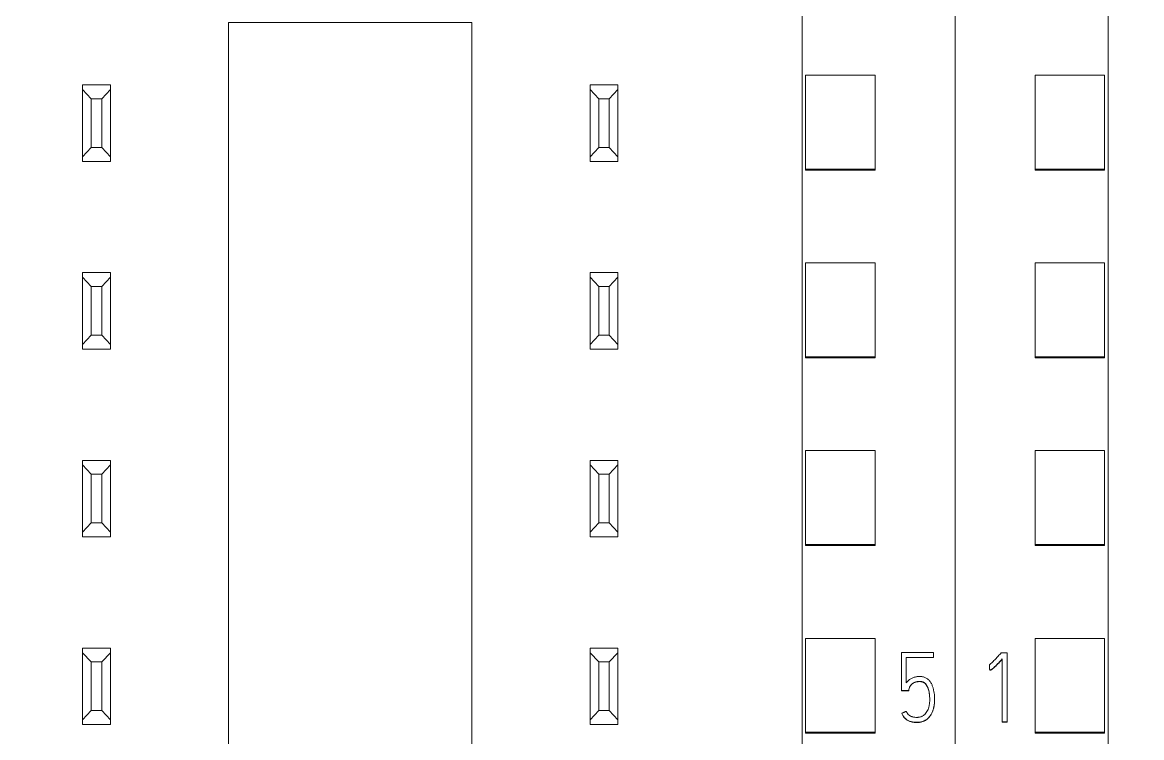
# Model space of a CAD drawing. Header units: millimetres. Extents: x 42151 to 59780, y 37376 to 44547.
# Drawn here: x 48108.19 to 48140.39, y 43277.87 to 43298.45 of the extents above; entities that cross this region are included whole.
import ezdxf

# ---------------------------------------------------------------- set-up
doc = ezdxf.new("R2010")
doc.units = ezdxf.units.MM
doc.set_wipeout_variables(frame=1)
doc.layers.add('000-PI-Oprema', color=30, linetype='Continuous', lineweight=5)
doc.layers.add('SI-ORMAR-Oprema', color=30, linetype='Continuous', lineweight=5)
doc.layers.add('004-PI-DIN Šina', color=3, linetype='Continuous')

# ---------------------------------------------------------------- blocks, each defined once
blk = doc.blocks.new('6ES7531-7KF00-0AB0')
at = {"layer": 'SI-ORMAR-Oprema', "linetype": 'Continuous'}
for p, q in [((-29.363, 48.929), (-29.363, 40.929)), ((-27.372, 48.929), (-29.363, 48.929)), ((-27.372, 48.929), (-27.372, 40.929)), ((-18.954, 48.929), (-18.954, 48.929)), ((-18.954, 48.929), (-18.954, 40.929)), ((-18.954, 46.433), (-27.372, 46.433)), ((-18.954, 40.929), (-29.363, 40.929)), ((-29.363, 40.929), (-29.363, 40.02)), ((-29.363, 40.02), (-29.363, 39.411)), ((-26.013, 40.02), (-29.363, 40.02)), ((-26.013, 40.02), (-26.013, 15.837)), ((-19.763, 37.279), (-19.763, 40.02)), ((-29.363, 38.929), (-29.363, 39.411)), ((-26.013, 39.411), (-29.363, 39.411)), ((-29.363, 38.929), (-29.363, 16.929)), ((-26.013, 38.929), (-29.363, 38.929)), ((-26.013, 38.929), (-29.363, 38.929)), ((-23.213, 37.279), (-23.213, 37.279)), ((-23.213, 37.279), (-22.013, 37.279)), ((-23.213, 29.431), (-23.213, 37.279)), ((-23.213, 37.279), (-22.013, 37.279)), ((-22.013, 37.279), (-22.013, 37.279)), ((-22.013, 37.279), (-22.013, 29.431)), ((-19.313, 37.279), (-19.763, 37.279)), ((-19.313, 18.579), (-19.313, 37.279)), ((-18.192, 36.979), (-18.192, 31.479)), ((-22.013, 29.431), (-23.213, 29.431))]:
    blk.add_line(p, q, dxfattribs=at)
blk.add_open_spline([(-18.954, 40.929), (-27.372, 40.929)], degree=1, dxfattribs=at)
blk.add_wipeout([(-17.038, 69.029), (17.762, 69.029), (17.762, -77.96), (-17.038, -77.971)]).dxf.layer = 'SI-ORMAR-Oprema'
for p, q in [((-17.038, 56.709), (-17.038, -56.709)), ((17.762, 56.709), (17.762, -56.709)), ((-12.638, 54.429), (-12.638, -54.387)), ((13.362, -54.387), (13.362, 54.429)), ((-3.138, 49.229), (3.862, 49.229)), ((-3.138, -51.671), (-3.138, 49.229)), ((3.862, 49.229), (3.862, -51.671)), ((-18.954, 48.929), (-17.038, 48.929)), ((-17.038, 48.929), (-18.954, 48.929)), ((-14.738, 45.01), (-14.738, 47.713)), ((-12.738, 47.713), (-14.738, 47.713)), ((-12.738, 45.01), (-12.738, 47.713)), ((13.462, 45.01), (13.462, 47.713)), ((13.462, 47.713), (15.462, 47.713)), ((15.462, 45.01), (15.462, 47.713)), ((-7.338, 47.429), (-6.538, 47.429)), ((-7.338, 47.295), (-7.338, 47.429)), ((-6.538, 47.429), (-6.538, 47.295)), ((7.262, 47.429), (8.062, 47.429)), ((7.262, 47.295), (7.262, 47.429)), ((8.062, 47.429), (8.062, 47.295)), ((-7.338, 45.362), (-7.338, 47.295)), ((-7.088, 47.029), (-7.338, 47.295)), ((-7.088, 47.029), (-7.088, 45.629)), ((-6.788, 47.029), (-7.088, 47.029)), ((-6.538, 47.295), (-6.788, 47.029)), ((-6.788, 45.629), (-6.788, 47.029)), ((-6.538, 47.295), (-6.538, 45.362)), ((7.512, 47.029), (7.262, 47.295)), ((7.262, 45.362), (7.262, 47.295)), ((7.812, 47.029), (7.512, 47.029)), ((7.512, 47.029), (7.512, 45.629)), ((8.062, 47.295), (7.812, 47.029)), ((7.812, 45.629), (7.812, 47.029)), ((8.062, 47.295), (8.062, 45.362)), ((-7.338, 45.362), (-7.088, 45.629)), ((-7.088, 45.629), (-6.788, 45.629)), ((-6.788, 45.629), (-6.538, 45.362)), ((7.262, 45.362), (7.512, 45.629)), ((7.512, 45.629), (7.812, 45.629)), ((7.812, 45.629), (8.062, 45.362)), ((-7.338, 45.229), (-7.338, 45.362)), ((-6.538, 45.229), (-7.338, 45.229)), ((-6.538, 45.362), (-6.538, 45.229)), ((7.262, 45.229), (7.262, 45.362)), ((8.062, 45.229), (7.262, 45.229)), ((8.062, 45.362), (8.062, 45.229)), ((-14.738, 44.977), (-14.738, 45.01)), ((-12.738, 45.01), (-14.738, 45.01)), ((-12.738, 44.977), (-14.738, 44.977)), ((-12.738, 44.977), (-12.738, 45.01)), ((13.462, 45.01), (15.462, 45.01)), ((13.462, 44.977), (13.462, 45.01)), ((13.462, 44.977), (15.462, 44.977)), ((15.462, 44.977), (15.462, 45.01)), ((-14.738, 39.608), (-14.738, 42.311)), ((-12.738, 42.311), (-14.738, 42.311)), ((-12.738, 39.608), (-12.738, 42.311)), ((13.462, 39.608), (13.462, 42.311)), ((13.462, 42.311), (15.462, 42.311)), ((15.462, 39.608), (15.462, 42.311)), ((-7.338, 42.029), (-6.538, 42.029)), ((-7.338, 41.895), (-7.338, 42.029)), ((-7.338, 39.962), (-7.338, 41.895)), ((-7.088, 41.629), (-7.338, 41.895)), ((-6.538, 41.895), (-6.788, 41.629)), ((-6.538, 42.029), (-6.538, 41.895)), ((-6.538, 41.895), (-6.538, 39.962)), ((7.262, 42.029), (8.062, 42.029)), ((7.262, 41.895), (7.262, 42.029)), ((7.512, 41.629), (7.262, 41.895)), ((7.262, 39.962), (7.262, 41.895)), ((8.062, 41.895), (7.812, 41.629)), ((8.062, 42.029), (8.062, 41.895)), ((8.062, 41.895), (8.062, 39.962)), ((-7.088, 41.629), (-7.088, 40.229)), ((-6.788, 41.629), (-7.088, 41.629)), ((-6.788, 40.229), (-6.788, 41.629)), ((7.812, 41.629), (7.512, 41.629)), ((7.512, 41.629), (7.512, 40.229)), ((7.812, 40.229), (7.812, 41.629)), ((-17.038, 40.02), (-19.763, 40.02)), ((-7.338, 39.962), (-7.088, 40.229)), ((-7.338, 39.829), (-7.338, 39.962)), ((-7.088, 40.229), (-6.788, 40.229)), ((-6.788, 40.229), (-6.538, 39.962)), ((-6.538, 39.962), (-6.538, 39.829)), ((7.262, 39.962), (7.512, 40.229)), ((7.262, 39.829), (7.262, 39.962)), ((7.512, 40.229), (7.812, 40.229)), ((7.812, 40.229), (8.062, 39.962)), ((8.062, 39.962), (8.062, 39.829)), ((-14.738, 39.577), (-14.738, 39.608)), ((-12.738, 39.608), (-14.738, 39.608)), ((-12.738, 39.577), (-12.738, 39.608)), ((-6.538, 39.829), (-7.338, 39.829)), ((8.062, 39.829), (7.262, 39.829)), ((13.462, 39.577), (13.462, 39.608)), ((13.462, 39.608), (15.462, 39.608)), ((15.462, 39.577), (15.462, 39.608)), ((-17.038, 39.411), (-19.763, 39.411)), ((-12.738, 39.577), (-14.738, 39.577)), ((13.462, 39.577), (15.462, 39.577)), ((-17.038, 38.929), (-19.763, 38.929)), ((-17.038, 38.929), (-19.763, 38.929)), ((-14.738, 34.207), (-14.738, 36.909)), ((-12.738, 36.909), (-14.738, 36.909)), ((-12.738, 34.207), (-12.738, 36.909)), ((13.462, 34.207), (13.462, 36.909)), ((13.462, 36.909), (15.462, 36.909)), ((15.462, 34.207), (15.462, 36.909)), ((-7.338, 36.629), (-6.538, 36.629)), ((-7.338, 36.495), (-7.338, 36.629)), ((-7.338, 34.562), (-7.338, 36.495)), ((-7.088, 36.229), (-7.338, 36.495)), ((-6.538, 36.495), (-6.788, 36.229)), ((-6.538, 36.629), (-6.538, 36.495)), ((-6.538, 36.495), (-6.538, 34.562)), ((7.262, 36.629), (8.062, 36.629)), ((7.262, 36.495), (7.262, 36.629)), ((7.512, 36.229), (7.262, 36.495)), ((7.262, 34.562), (7.262, 36.495)), ((8.062, 36.495), (7.812, 36.229)), ((8.062, 36.629), (8.062, 36.495)), ((8.062, 36.495), (8.062, 34.562)), ((-7.088, 36.229), (-7.088, 34.829)), ((-6.788, 36.229), (-7.088, 36.229)), ((-6.788, 34.829), (-6.788, 36.229)), ((7.812, 36.229), (7.512, 36.229)), ((7.512, 36.229), (7.512, 34.829)), ((7.812, 34.829), (7.812, 36.229)), ((-7.338, 34.562), (-7.088, 34.829)), ((-7.088, 34.829), (-6.788, 34.829)), ((-6.788, 34.829), (-6.538, 34.562)), ((7.262, 34.562), (7.512, 34.829)), ((7.512, 34.829), (7.812, 34.829)), ((7.812, 34.829), (8.062, 34.562)), ((-7.338, 34.429), (-7.338, 34.562)), ((-6.538, 34.562), (-6.538, 34.429)), ((7.262, 34.429), (7.262, 34.562)), ((8.062, 34.562), (8.062, 34.429)), ((-14.738, 34.177), (-14.738, 34.207)), ((-12.738, 34.207), (-14.738, 34.207)), ((-12.738, 34.177), (-14.738, 34.177)), ((-12.738, 34.177), (-12.738, 34.207)), ((-6.538, 34.429), (-7.338, 34.429)), ((8.062, 34.429), (7.262, 34.429)), ((13.462, 34.207), (15.462, 34.207)), ((13.462, 34.177), (13.462, 34.207)), ((13.462, 34.177), (15.462, 34.177)), ((15.462, 34.177), (15.462, 34.207)), ((-14.738, 28.805), (-14.738, 31.508)), ((-12.738, 31.508), (-14.738, 31.508)), ((-12.738, 28.805), (-12.738, 31.508)), ((13.462, 28.805), (13.462, 31.508)), ((13.462, 31.508), (15.462, 31.508)), ((15.462, 28.805), (15.462, 31.508)), ((-15.54, 31.088), (-15.715, 31.088)), ((-15.679, 30.916), (-15.679, 29.104)), ((-15.54, 29.104), (-15.54, 31.088)), ((-7.338, 31.229), (-6.538, 31.229)), ((-7.338, 31.095), (-7.338, 31.229)), ((-7.338, 29.162), (-7.338, 31.095)), ((-7.088, 30.829), (-7.338, 31.095)), ((-6.538, 31.095), (-6.788, 30.829)), ((-6.538, 31.229), (-6.538, 31.095)), ((-6.538, 31.095), (-6.538, 29.162)), ((7.262, 31.229), (8.062, 31.229)), ((7.262, 31.095), (7.262, 31.229)), ((7.262, 29.162), (7.262, 31.095)), ((7.512, 30.829), (7.262, 31.095)), ((8.062, 31.095), (7.812, 30.829)), ((8.062, 31.229), (8.062, 31.095)), ((8.062, 31.095), (8.062, 29.162)), ((16.221, 31.099), (16.221, 30.005)), ((17.144, 31.099), (16.221, 31.099)), ((16.359, 30.226), (16.359, 30.961)), ((16.359, 30.961), (17.144, 30.961)), ((17.144, 30.954), (16.359, 30.954)), ((17.144, 30.961), (17.144, 31.099)), ((17.144, 30.961), (17.144, 30.954)), ((-16.051, 30.743), (-16.051, 30.737)), ((-16.042, 30.596), (-16.042, 30.59)), ((-6.788, 30.829), (-7.088, 30.829)), ((-7.088, 30.829), (-7.088, 29.429)), ((-6.788, 29.429), (-6.788, 30.829)), ((7.512, 30.829), (7.512, 29.429)), ((7.812, 30.829), (7.512, 30.829)), ((7.812, 29.429), (7.812, 30.829)), ((16.221, 30.005), (16.221, 29.998)), ((16.221, 30.005), (16.432, 30.005)), ((16.432, 29.998), (16.221, 29.998)), ((16.432, 30.005), (16.432, 29.998)), ((17.172, 29.74), (17.172, 29.746)), ((-7.338, 29.162), (-7.088, 29.429)), ((-7.088, 29.429), (-6.788, 29.429)), ((-6.788, 29.429), (-6.538, 29.162)), ((7.262, 29.162), (7.512, 29.429)), ((7.512, 29.429), (7.812, 29.429)), ((7.812, 29.429), (8.062, 29.162)), ((16.226, 29.35), (16.226, 29.343)), ((-15.679, 29.104), (-15.679, 29.097)), ((-15.679, 29.104), (-15.54, 29.104)), ((-15.54, 29.097), (-15.679, 29.097)), ((-15.54, 29.104), (-15.54, 29.097)), ((-7.338, 29.029), (-7.338, 29.162)), ((-6.538, 29.029), (-7.338, 29.029)), ((-6.538, 29.162), (-6.538, 29.029)), ((7.262, 29.029), (7.262, 29.162)), ((8.062, 29.029), (7.262, 29.029)), ((8.062, 29.162), (8.062, 29.029)), ((-14.738, 28.778), (-14.738, 28.805)), ((-12.738, 28.805), (-14.738, 28.805)), ((-12.738, 28.778), (-14.738, 28.778)), ((-12.738, 28.778), (-12.738, 28.805)), ((13.462, 28.805), (15.462, 28.805)), ((13.462, 28.778), (13.462, 28.805)), ((13.462, 28.778), (15.462, 28.778)), ((15.462, 28.778), (15.462, 28.805))]:
    blk.add_line(p, q, dxfattribs=at)
for centre, start, end in [((-17.163, 36.979), 83.025, 180), ((-17.163, 36.979), 83.025, 180), ((-17.163, 31.479), 180, 276.975)]:
    blk.add_arc(centre, 1.029, start, end, dxfattribs=at)
for points, knots in [([(-15.715, 31.088), (-15.742, 31.058), (-15.768, 31.028), (-15.823, 30.969), (-15.85, 30.939), (-15.892, 30.896), (-15.905, 30.881), (-15.933, 30.852), (-15.947, 30.838), (-15.976, 30.809), (-15.99, 30.796), (-16.02, 30.769), (-16.035, 30.756), (-16.051, 30.743)], [0, 0, 0, 0, 0.25, 0.25, 0.5, 0.5, 0.625, 0.625, 0.75, 0.75, 0.875, 0.875, 1, 1, 1, 1]), ([(-16.042, 30.596), (-16.037, 30.596), (-16.032, 30.597), (-16.022, 30.599), (-16.017, 30.6), (-16.007, 30.604), (-16.002, 30.606), (-15.994, 30.611), (-15.989, 30.614), (-15.977, 30.622), (-15.968, 30.629), (-15.953, 30.642), (-15.945, 30.648), (-15.922, 30.668), (-15.907, 30.682), (-15.877, 30.71), (-15.863, 30.725), (-15.819, 30.768), (-15.791, 30.798), (-15.735, 30.857), (-15.707, 30.886), (-15.679, 30.916)], [0, 0, 0, 0, 0.03125, 0.03125, 0.0625, 0.0625, 0.09375, 0.09375, 0.125, 0.125, 0.1875, 0.1875, 0.25, 0.25, 0.375, 0.375, 0.5, 0.5, 0.75, 0.75, 1, 1, 1, 1]), ([(-15.679, 30.91), (-15.707, 30.88), (-15.735, 30.85), (-15.791, 30.791), (-15.819, 30.762), (-15.863, 30.719), (-15.877, 30.704), (-15.907, 30.676), (-15.922, 30.662), (-15.945, 30.642), (-15.953, 30.635), (-15.969, 30.622), (-15.977, 30.616), (-15.989, 30.607), (-15.994, 30.605), (-16.003, 30.6), (-16.007, 30.597), (-16.017, 30.594), (-16.022, 30.593), (-16.032, 30.59), (-16.037, 30.59), (-16.042, 30.59)], [0, 0, 0, 0, 0.25, 0.25, 0.5, 0.5, 0.625, 0.625, 0.75, 0.75, 0.8125, 0.8125, 0.875, 0.875, 0.90625, 0.90625, 0.9375, 0.9375, 0.96875, 0.96875, 1, 1, 1, 1]), ([(16.226, 29.35), (16.239, 29.323), (16.252, 29.298), (16.276, 29.262), (16.285, 29.25), (16.304, 29.228), (16.314, 29.218), (16.335, 29.198), (16.347, 29.189), (16.37, 29.172), (16.382, 29.164), (16.407, 29.149), (16.419, 29.142), (16.446, 29.13), (16.46, 29.124), (16.487, 29.115), (16.501, 29.111), (16.53, 29.104), (16.544, 29.101), (16.573, 29.098), (16.588, 29.096), (16.61, 29.095), (16.617, 29.095), (16.632, 29.094), (16.639, 29.094), (16.661, 29.093), (16.675, 29.092), (16.705, 29.093), (16.719, 29.094), (16.748, 29.098), (16.763, 29.1), (16.792, 29.106), (16.806, 29.11), (16.848, 29.124), (16.875, 29.135), (16.913, 29.157), (16.926, 29.165), (16.949, 29.182), (16.961, 29.191), (16.983, 29.211), (16.993, 29.221), (17.013, 29.242), (17.023, 29.254), (17.05, 29.288), (17.066, 29.313), (17.087, 29.351), (17.093, 29.364), (17.106, 29.391), (17.112, 29.404), (17.128, 29.445), (17.137, 29.473), (17.151, 29.529), (17.157, 29.557), (17.164, 29.6), (17.165, 29.615), (17.168, 29.644), (17.17, 29.658), (17.172, 29.702), (17.172, 29.731), (17.172, 29.79), (17.17, 29.848), (17.164, 29.906), (17.156, 29.963), (17.151, 29.992), (17.142, 30.035), (17.139, 30.049), (17.131, 30.078), (17.127, 30.092), (17.113, 30.133), (17.102, 30.16), (17.083, 30.2), (17.076, 30.213), (17.061, 30.238), (17.053, 30.25), (17.027, 30.286), (17.008, 30.308), (16.964, 30.347), (16.939, 30.363), (16.899, 30.383), (16.885, 30.388), (16.857, 30.397), (16.843, 30.401), (16.814, 30.406), (16.8, 30.408), (16.77, 30.41), (16.755, 30.411), (16.726, 30.41), (16.711, 30.41), (16.682, 30.407), (16.668, 30.406), (16.639, 30.401), (16.624, 30.398), (16.596, 30.391), (16.581, 30.387), (16.553, 30.377), (16.54, 30.372), (16.513, 30.359), (16.5, 30.352), (16.475, 30.337), (16.463, 30.329), (16.439, 30.311), (16.428, 30.302), (16.407, 30.282), (16.396, 30.271), (16.377, 30.249), (16.368, 30.238), (16.359, 30.226)], [0, 0, 0, 0, 0.03125, 0.03125, 0.046875, 0.046875, 0.0625, 0.0625, 0.078125, 0.078125, 0.09375, 0.09375, 0.109375, 0.109375, 0.125, 0.125, 0.140625, 0.140625, 0.15625, 0.15625, 0.171875, 0.171875, 0.179687, 0.179687, 0.1875, 0.1875, 0.203125, 0.203125, 0.21875, 0.21875, 0.234375, 0.234375, 0.25, 0.25, 0.28125, 0.28125, 0.296875, 0.296875, 0.3125, 0.3125, 0.328125, 0.328125, 0.34375, 0.34375, 0.375, 0.375, 0.390625, 0.390625, 0.40625, 0.40625, 0.4375, 0.4375, 0.46875, 0.46875, 0.484375, 0.484375, 0.5, 0.5, 0.53125, 0.53125, 0.5625, 0.59375, 0.59375, 0.625, 0.625, 0.640625, 0.640625, 0.65625, 0.65625, 0.6875, 0.6875, 0.703125, 0.703125, 0.71875, 0.71875, 0.75, 0.75, 0.78125, 0.78125, 0.796875, 0.796875, 0.8125, 0.8125, 0.828125, 0.828125, 0.84375, 0.84375, 0.859375, 0.859375, 0.875, 0.875, 0.890625, 0.890625, 0.90625, 0.90625, 0.921875, 0.921875, 0.9375, 0.9375, 0.953125, 0.953125, 0.96875, 0.96875, 0.984375, 0.984375, 1, 1, 1, 1]), ([(16.432, 30.005), (16.432, 30.028), (16.435, 30.051), (16.444, 30.084), (16.448, 30.095), (16.457, 30.116), (16.463, 30.127), (16.475, 30.146), (16.482, 30.155), (16.493, 30.168), (16.497, 30.173), (16.505, 30.181), (16.509, 30.185), (16.531, 30.205), (16.55, 30.218), (16.58, 30.235), (16.59, 30.24), (16.612, 30.249), (16.623, 30.253), (16.656, 30.263), (16.679, 30.267), (16.714, 30.27), (16.725, 30.27), (16.748, 30.27), (16.76, 30.269), (16.795, 30.266), (16.817, 30.261), (16.845, 30.251), (16.85, 30.248), (16.86, 30.243), (16.865, 30.241), (16.88, 30.232), (16.889, 30.225), (16.902, 30.213), (16.906, 30.209), (16.914, 30.2), (16.925, 30.187), (16.935, 30.173), (16.948, 30.154), (16.953, 30.144), (16.964, 30.123), (16.968, 30.112), (16.982, 30.081), (16.989, 30.059), (17.002, 30.015), (17.008, 29.993), (17.015, 29.959), (17.017, 29.948), (17.021, 29.925), (17.025, 29.891), (17.028, 29.857), (17.031, 29.812), (17.032, 29.789), (17.033, 29.721), (17.031, 29.676), (17.024, 29.619), (17.023, 29.608), (17.019, 29.585), (17.017, 29.574), (17.009, 29.54), (17.003, 29.518), (16.988, 29.474), (16.979, 29.453), (16.959, 29.411), (16.947, 29.391), (16.92, 29.354), (16.905, 29.337), (16.881, 29.312), (16.872, 29.305), (16.854, 29.29), (16.844, 29.284), (16.825, 29.271), (16.814, 29.266), (16.793, 29.256), (16.782, 29.252), (16.749, 29.242), (16.726, 29.238), (16.691, 29.235), (16.68, 29.234), (16.657, 29.233), (16.645, 29.233), (16.611, 29.234), (16.588, 29.237), (16.554, 29.244), (16.542, 29.246), (16.52, 29.254), (16.509, 29.258), (16.488, 29.267), (16.478, 29.273), (16.458, 29.285), (16.448, 29.291), (16.42, 29.313), (16.404, 29.329), (16.383, 29.357), (16.376, 29.366), (16.364, 29.387), (16.359, 29.397), (16.354, 29.408)], [0, 0, 0, 0, 0.03125, 0.03125, 0.046875, 0.046875, 0.0625, 0.0625, 0.078125, 0.078125, 0.085937, 0.085937, 0.09375, 0.09375, 0.125, 0.125, 0.140625, 0.140625, 0.15625, 0.15625, 0.1875, 0.1875, 0.203125, 0.203125, 0.21875, 0.21875, 0.25, 0.25, 0.257812, 0.257812, 0.265625, 0.265625, 0.28125, 0.28125, 0.289062, 0.289062, 0.296875, 0.3125, 0.3125, 0.328125, 0.328125, 0.34375, 0.34375, 0.375, 0.375, 0.40625, 0.40625, 0.421875, 0.421875, 0.4375, 0.46875, 0.46875, 0.5, 0.5, 0.5625, 0.5625, 0.578125, 0.578125, 0.59375, 0.59375, 0.625, 0.625, 0.65625, 0.65625, 0.6875, 0.6875, 0.71875, 0.71875, 0.734375, 0.734375, 0.75, 0.75, 0.765625, 0.765625, 0.78125, 0.78125, 0.8125, 0.8125, 0.828125, 0.828125, 0.84375, 0.84375, 0.875, 0.875, 0.890625, 0.890625, 0.90625, 0.90625, 0.921875, 0.921875, 0.9375, 0.9375, 0.96875, 0.96875, 0.984375, 0.984375, 1, 1, 1, 1]), ([(17.033, 29.741), (17.033, 29.747), (17.032, 29.752), (17.032, 29.779), (17.031, 29.802), (17.029, 29.847), (17.027, 29.87), (17.019, 29.937), (17.01, 29.982), (16.991, 30.049), (16.983, 30.071), (16.966, 30.113), (16.956, 30.134), (16.938, 30.163), (16.931, 30.173), (16.917, 30.191), (16.909, 30.2), (16.892, 30.216), (16.883, 30.223), (16.868, 30.233), (16.863, 30.236), (16.853, 30.241), (16.847, 30.243), (16.831, 30.25), (16.82, 30.253), (16.797, 30.259), (16.786, 30.26), (16.763, 30.263), (16.751, 30.264), (16.728, 30.264), (16.716, 30.264), (16.693, 30.262), (16.681, 30.26), (16.658, 30.256), (16.624, 30.249), (16.592, 30.235), (16.561, 30.218), (16.551, 30.212), (16.533, 30.199), (16.523, 30.192), (16.506, 30.176), (16.498, 30.168), (16.487, 30.155), (16.483, 30.15), (16.476, 30.141), (16.473, 30.136), (16.463, 30.121), (16.458, 30.111), (16.448, 30.09), (16.445, 30.078), (16.435, 30.045), (16.432, 30.022), (16.432, 29.998)], [0, 0, 0, 0, 0.013624, 0.013624, 0.075273, 0.075273, 0.136921, 0.136921, 0.260218, 0.260218, 0.321867, 0.321867, 0.383515, 0.383515, 0.414339, 0.414339, 0.445164, 0.445164, 0.475988, 0.475988, 0.4914, 0.4914, 0.506812, 0.506812, 0.537636, 0.537636, 0.568461, 0.568461, 0.599285, 0.599285, 0.630109, 0.630109, 0.660933, 0.660933, 0.691758, 0.753406, 0.753406, 0.78423, 0.78423, 0.815055, 0.815055, 0.845879, 0.845879, 0.861291, 0.861291, 0.876703, 0.876703, 0.907527, 0.907527, 0.938352, 0.938352, 1, 1, 1, 1]), ([(17.172, 29.74), (17.172, 29.719), (17.172, 29.697), (17.169, 29.647), (17.167, 29.618), (17.161, 29.575), (17.159, 29.561), (17.153, 29.532), (17.15, 29.518), (17.139, 29.475), (17.13, 29.447), (17.11, 29.393), (17.098, 29.366), (17.07, 29.314), (17.055, 29.289), (17.028, 29.254), (17.019, 29.243), (17, 29.221), (16.989, 29.21), (16.957, 29.181), (16.933, 29.163), (16.895, 29.141), (16.882, 29.134), (16.855, 29.121), (16.842, 29.116), (16.8, 29.102), (16.772, 29.095), (16.728, 29.089), (16.713, 29.088), (16.684, 29.086), (16.669, 29.086), (16.64, 29.087), (16.625, 29.088), (16.596, 29.09), (16.581, 29.091), (16.552, 29.094), (16.537, 29.097), (16.508, 29.103), (16.494, 29.107), (16.466, 29.116), (16.452, 29.121), (16.425, 29.133), (16.412, 29.14), (16.387, 29.154), (16.374, 29.163), (16.35, 29.18), (16.339, 29.189), (16.317, 29.209), (16.306, 29.219), (16.287, 29.241), (16.278, 29.253), (16.253, 29.29), (16.239, 29.316), (16.226, 29.343)], [0, 0, 0, 0, 0.044434, 0.044434, 0.104157, 0.104157, 0.134018, 0.134018, 0.16388, 0.16388, 0.223602, 0.223602, 0.283325, 0.283325, 0.343048, 0.343048, 0.37291, 0.37291, 0.402771, 0.402771, 0.462494, 0.462494, 0.492355, 0.492355, 0.522217, 0.522217, 0.58194, 0.58194, 0.611801, 0.611801, 0.641663, 0.641663, 0.671524, 0.671524, 0.701386, 0.701386, 0.731247, 0.731247, 0.761108, 0.761108, 0.79097, 0.79097, 0.820831, 0.820831, 0.850693, 0.850693, 0.880554, 0.880554, 0.910416, 0.910416, 0.940277, 0.940277, 1, 1, 1, 1])]:
    blk.add_open_spline(points, degree=3, knots=knots, dxfattribs=at)
for points, weights in [([(-16.051, 30.743), (-16.046, 30.669), (-16.042, 30.596)], [0.499999998919, 0.500000001081, 0.499999998919]), ([(-16.042, 30.59), (-16.046, 30.663), (-16.051, 30.737)], [0.500000017205, 0.499999982795, 0.500000017205]), ([(16.354, 29.408), (16.29, 29.379), (16.226, 29.35)], [0.500000038028, 0.499999961972, 0.500000038028])]:
    blk.add_rational_spline(points, weights, degree=2, dxfattribs=at)
blk = doc.blocks.new('*U117')
at = {"layer": '004-PI-DIN Šina'}
for p, q in [((297.61, 46.968), (-241.3, 46.968)), ((297.61, 45.572), (-241.3, 45.572)), ((297.61, 45.259), (-241.3, 45.259)), ((-241.3, 45.238), (297.61, 45.238))]:
    blk.add_line(p, q, dxfattribs=at)

msp = doc.modelspace()

# ---------------------------------------------------------------- block references
at = {"layer": '000-PI-Oprema'}
msp.add_blockref('*U117', (48098.326, 43246.632), dxfattribs=at)

# ---------------------------------------------------------------- next in the draw order: block references
at = {"layer": '000-PI-Oprema', "ltscale": 0.25}
msp.add_blockref('6ES7531-7KF00-0AB0', (48152.065, 43249.218), dxfattribs=at)

# ---------------------------------------------------------------- next in the draw order: block references
msp.add_blockref('6ES7531-7KF00-0AB0', (48117.265, 43249.218), dxfattribs=at)

doc.saveas('drawing.dxf')
